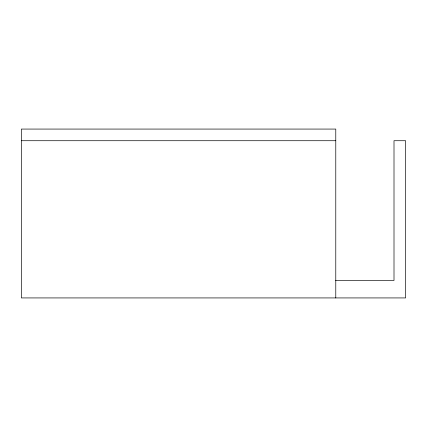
<?xml version="1.0" encoding="UTF-8"?>
<svg xmlns="http://www.w3.org/2000/svg" width="427" height="427" viewBox="0 0 427 427"><rect width="100%" height="100%" fill="white"/><g stroke="black" fill="none" stroke-linecap="round" stroke-linejoin="round"><path stroke-width="0.64" d="M21.35 140.718L335.777 140.718M335.627 280.459L394.004 280.459L394.004 140.718L405.65 140.718L405.65 297.929L21.35 297.929L21.35 129.071L335.777 129.071L335.777 297.929"/></g></svg>
